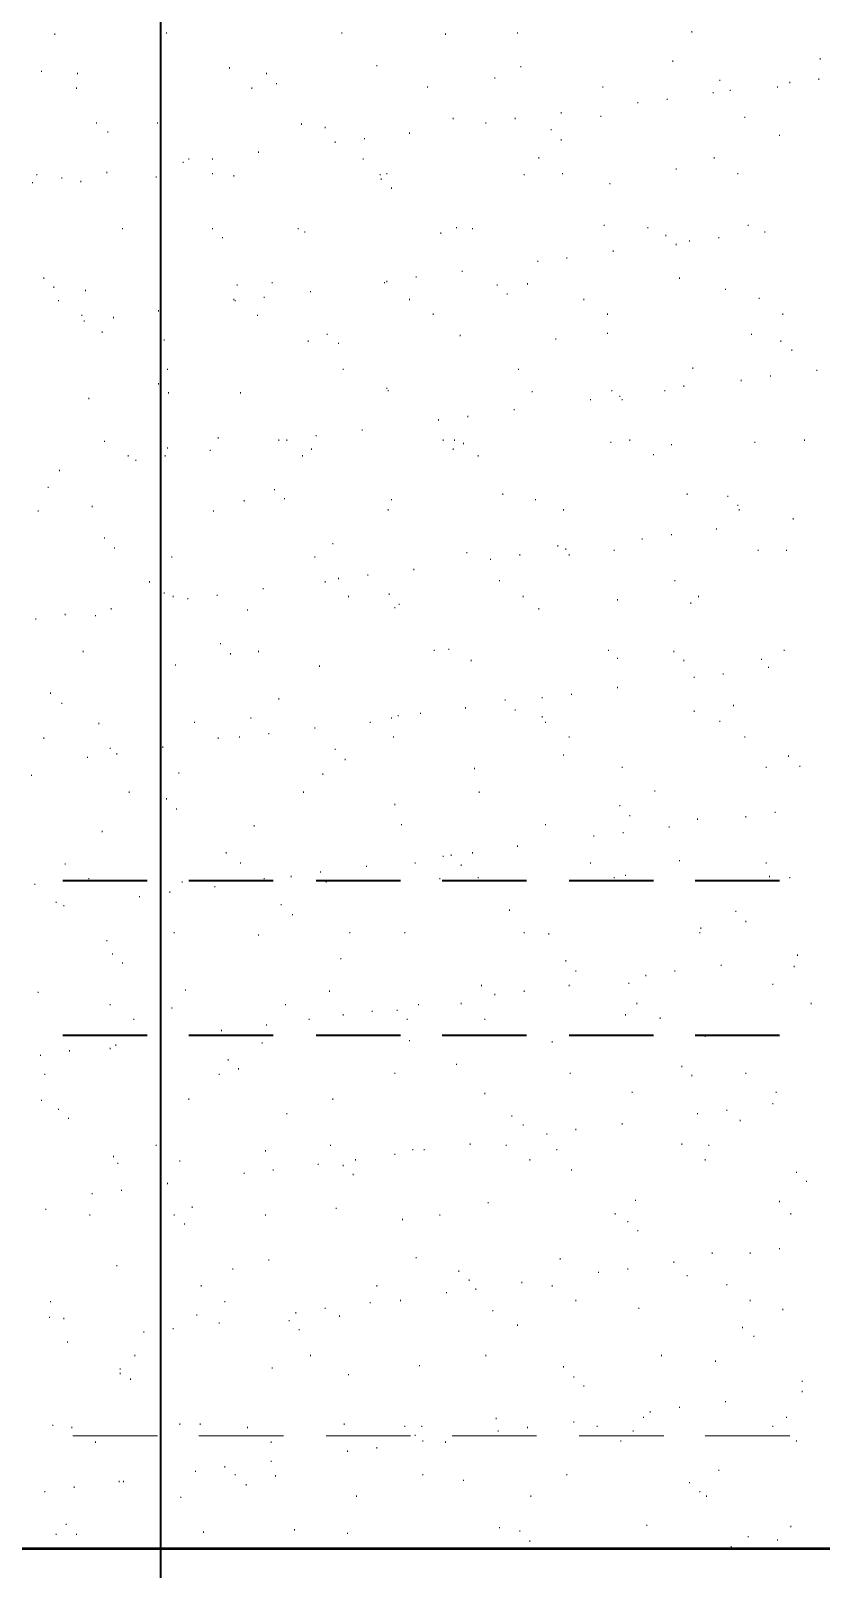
# Model space of a CAD drawing. Header units: inches. Extents: x 5 to 516, y -193 to 129.
# Drawn here: x 56.714 to 59.055, y -88.011 to -83.451 of the extents above; entities that cross this region are included whole.
import ezdxf

# ---------------------------------------------------------------- set-up
doc = ezdxf.new("R2010")
doc.units = ezdxf.units.IN
doc.header["$MEASUREMENT"] = 0
doc.layers.add('PDF4_Geometry', color=7, linetype='Continuous')

msp = doc.modelspace()

# ---------------------------------------------------------------- linework, layer by layer
at = {"layer": 'PDF4_Geometry', "lineweight": 35}
for points in [[(57.0987507, -100.0563172), (57.0987507, -77.7463161), (57.2020841, -77.739648), (57.3020841, -77.7196488)], [(56.8087523, -85.9696495), (57.0587524, -85.9696495)], [(57.1820841, -85.9696495), (57.4320841, -85.9696495)], [(57.5587524, -85.9696495), (57.8087524, -85.9696495)], [(57.9320841, -85.9696495), (58.1820841, -85.9696495)], [(58.3087525, -85.9696495), (58.5587525, -85.9696495)], [(58.6820842, -85.9696495), (58.9320842, -85.9696495)], [(57.0587524, -86.4296512), (56.8087523, -86.4296512)], [(57.4320841, -86.4296512), (57.1820841, -86.4296512)], [(57.8087524, -86.4296512), (57.5587524, -86.4296512)], [(58.1820841, -86.4296512), (57.9320841, -86.4296512)], [(58.5587525, -86.4296512), (58.3087525, -86.4296512)], [(58.9320842, -86.4296512), (58.6820842, -86.4296512)]]:
    msp.add_lwpolyline(points, dxfattribs=at)
at = {"layer": 'PDF4_Geometry', "lineweight": 15}
for points in [[(56.785425, -83.4629822), (56.785425, -83.4596491)], [(57.1154252, -83.4596491), (57.1154252, -83.4563156)], [(57.6354261, -83.4596491), (57.6354261, -83.4563156)], [(57.9420922, -83.4629822), (57.9420922, -83.4596491)], [(58.1554253, -83.4596491), (58.1554253, -83.4563156)], [(58.672093, -83.4563156), (58.672093, -83.4529825)], [(59.0520929, -83.5363158), (59.0520929, -83.5329824)], [(56.7454249, -83.5729825), (56.7454249, -83.569649)], [(56.8520924, -83.5796491), (56.8520924, -83.5763156)], [(57.3020928, -83.5629824), (57.3020928, -83.559649)], [(57.4120917, -83.5796491), (57.4120917, -83.5763156)], [(57.7387586, -83.5563156), (57.7387586, -83.5529824)], [(58.1654249, -83.559649), (58.1654249, -83.5563156)], [(58.6154253, -83.5429824), (58.6154253, -83.539649)], [(56.8487592, -83.6229823), (56.8487592, -83.6196492)], [(57.3687584, -83.6229823), (57.3687584, -83.6196492)], [(57.4420922, -83.6096492), (57.4420922, -83.6063157)], [(57.8887593, -83.6196492), (57.8887593, -83.6163155)], [(58.0887597, -83.5929823), (58.0887597, -83.5896491)], [(58.4087586, -83.6196492), (58.4087586, -83.6163155)], [(58.7554264, -83.5996491), (58.7554264, -83.5963157)], [(58.7854252, -83.6296492), (58.7854252, -83.6263155)], [(58.9254263, -83.6196492), (58.9254263, -83.6163155)], [(58.9620932, -83.6063157), (58.9620932, -83.6029823)], [(59.0487597, -83.5963157), (59.0487597, -83.5929823)], [(58.5120928, -83.6663156), (58.5120928, -83.6629824)], [(58.5987593, -83.6563156), (58.5987593, -83.6529824)], [(58.7354256, -83.6363155), (58.7354256, -83.6329824)], [(57.9654263, -83.7129825), (57.9654263, -83.7096489)], [(58.1487589, -83.7129825), (58.1487589, -83.7096489)], [(58.2854251, -83.6963157), (58.2854251, -83.6929825)], [(58.4020922, -83.7063157), (58.4020922, -83.7029825)], [(58.8287584, -83.7096489), (58.8287584, -83.7063157)], [(56.9087585, -83.7263157), (56.9087585, -83.7229825)], [(56.9420921, -83.7529826), (56.9420921, -83.7496489)], [(57.0887596, -83.7263157), (57.0887596, -83.7229825)], [(57.5154259, -83.7296489), (57.5154259, -83.7263157)], [(57.5854247, -83.7396489), (57.5854247, -83.7363157)], [(57.8354248, -83.7563158), (57.8354248, -83.7529826)], [(58.0620924, -83.7263157), (58.0620924, -83.7229825)], [(58.2554263, -83.7463158), (58.2554263, -83.7429825)], [(58.9320927, -83.7629826), (58.9320927, -83.7596489)], [(57.3887593, -83.8129823), (57.3887593, -83.8096491)], [(57.6154252, -83.7829822), (57.6154252, -83.779649)], [(57.7020917, -83.7729822), (57.7020917, -83.769649)], [(58.2854251, -83.7763158), (58.2854251, -83.7729822)], [(57.1654249, -83.8429823), (57.1654249, -83.8396491)], [(57.1820925, -83.8329823), (57.1820925, -83.8296491)], [(57.2520914, -83.8329823), (57.2520914, -83.8296491)], [(57.6987586, -83.8329823), (57.6987586, -83.8296491)], [(58.2187595, -83.8296491), (58.2187595, -83.8263159)], [(58.7387587, -83.8296491), (58.7387587, -83.8263159)], [(56.7187594, -83.9029824), (56.7187594, -83.8996492)], [(56.7320922, -83.8796492), (56.7320922, -83.8763156)], [(56.8054259, -83.8896492), (56.8054259, -83.8863156)], [(56.862092, -83.8996492), (56.862092, -83.8963156)], [(56.9387589, -83.8729823), (56.9387589, -83.8696492)], [(57.0854247, -83.8863156), (57.0854247, -83.8829824)], [(57.2520914, -83.8763156), (57.2520914, -83.8729823)], [(57.3154255, -83.8829824), (57.3154255, -83.8796492)], [(57.7487582, -83.8796492), (57.7487582, -83.8763156)], [(57.7520914, -83.8929824), (57.7520914, -83.8896492)], [(57.7687591, -83.8763156), (57.7687591, -83.8729823)], [(58.1754262, -83.8796492), (58.1754262, -83.8763156)], [(58.2887583, -83.8763156), (58.2887583, -83.8729823)], [(58.4287595, -83.9063156), (58.4287595, -83.9029824)], [(58.6254249, -83.8629823), (58.6254249, -83.8596492)], [(58.8087593, -83.8763156), (58.8087593, -83.8729823)], [(57.7820919, -83.9196492), (57.7820919, -83.9163156)], [(56.9854254, -84.039649), (56.9854254, -84.0363159)], [(57.2520914, -84.039649), (57.2520914, -84.0363159)], [(57.5054263, -84.039649), (57.5054263, -84.0363159)], [(57.9754259, -84.0363159), (57.9754259, -84.0329822)], [(58.0220923, -84.039649), (58.0220923, -84.0363159)], [(58.4120917, -84.029649), (58.4120917, -84.0263159)], [(58.5420916, -84.0363159), (58.5420916, -84.0329822)], [(58.8387597, -84.029649), (58.8387597, -84.0263159)], [(57.0987592, -84.0496491), (57.0987592, -84.0463159)], [(57.2820919, -84.0663159), (57.2820919, -84.0629823)], [(57.5254255, -84.0496491), (57.5254255, -84.0463159)], [(57.9287594, -84.0529822), (57.9287594, -84.0496491)], [(58.5954262, -84.0596491), (58.5954262, -84.0563159)], [(58.6254249, -84.0863159), (58.6254249, -84.0829823)], [(58.665425, -84.0763159), (58.665425, -84.0729823)], [(58.7520915, -84.0663159), (58.7520915, -84.0629823)], [(58.8887594, -84.0496491), (58.8887594, -84.0463159)], [(58.3020928, -84.1263156), (58.3020928, -84.1229824)], [(58.438759, -84.1063155), (58.438759, -84.1029824)], [(57.9920919, -84.1663156), (57.9920919, -84.1629825)], [(58.2154263, -84.1363156), (58.2154263, -84.1329824)], [(56.7520913, -84.1863157), (56.7520913, -84.1829825)], [(56.7820918, -84.2129825), (56.7820918, -84.2096489)], [(56.8754248, -84.2229825), (56.8754248, -84.2196489)], [(57.3254252, -84.2063157), (57.3254252, -84.2029825)], [(57.4287594, -84.1996489), (57.4287594, -84.1963157)], [(57.5420915, -84.2263158), (57.5420915, -84.2229825)], [(57.7620928, -84.1996489), (57.7620928, -84.1963157)], [(57.7687591, -84.1963157), (57.7687591, -84.1929825)], [(57.8554256, -84.1829825), (57.8554256, -84.1796493)], [(58.0954261, -84.2063157), (58.0954261, -84.2029825)], [(58.1854258, -84.2029825), (58.1854258, -84.1996489)], [(58.6354262, -84.1863157), (58.6354262, -84.1829825)], [(58.7720924, -84.2196489), (58.7720924, -84.2163158)], [(56.7954263, -84.2529826), (56.7954263, -84.249649)], [(57.3154255, -84.249649), (57.3154255, -84.2463158)], [(57.3187588, -84.2529826), (57.3187588, -84.249649)], [(57.4054253, -84.2429826), (57.4054253, -84.239649)], [(57.8354248, -84.249649), (57.8354248, -84.2463158)], [(58.1254249, -84.2329826), (58.1254249, -84.229649)], [(58.3520925, -84.249649), (58.3520925, -84.2463158)], [(58.8720917, -84.2463158), (58.8720917, -84.2429826)], [(56.8654252, -84.2963159), (56.8654252, -84.2929823)], [(56.8720916, -84.3129823), (56.8720916, -84.3096491)], [(56.9587581, -84.3029823), (56.9587581, -84.2996491)], [(57.0920928, -84.2829823), (57.0920928, -84.279649)], [(57.3854261, -84.2963159), (57.3854261, -84.2929823)], [(57.9054253, -84.2929823), (57.9054253, -84.289649)], [(58.422093, -84.2929823), (58.422093, -84.289649)], [(58.9420923, -84.2929823), (58.9420923, -84.289649)], [(56.9254261, -84.346316), (56.9254261, -84.3429823)], [(57.5920928, -84.3529824), (57.5920928, -84.3496492)], [(57.9854255, -84.3563155), (57.9854255, -84.3529824)], [(58.422093, -84.3496492), (58.422093, -84.346316)], [(58.8487593, -84.3529824), (58.8487593, -84.3496492)], [(57.1087588, -84.3696492), (57.1087588, -84.3663156)], [(57.5354251, -84.3729824), (57.5354251, -84.3696492)], [(57.6254249, -84.3796492), (57.6254249, -84.3763156)], [(58.2687592, -84.3663156), (58.2687592, -84.3629824)], [(58.9354259, -84.3729824), (58.9354259, -84.3696492)], [(58.9687596, -84.3996493), (58.9687596, -84.3963157)], [(58.6754263, -84.4529826), (58.6754263, -84.4496489)], [(57.0920928, -84.499649), (57.0920928, -84.4963158)], [(57.1187584, -84.4563157), (57.1187584, -84.4529826)], [(57.6387593, -84.4563157), (57.6387593, -84.4529826)], [(58.1587586, -84.4563157), (58.1587586, -84.4529826)], [(58.8187589, -84.489649), (58.8187589, -84.4863158)], [(58.9054254, -84.4763158), (58.9054254, -84.4729826)], [(59.0420916, -84.4596489), (59.0420916, -84.4563157)], [(56.8854261, -84.5429823), (56.8854261, -84.5396491)], [(57.1220916, -84.5263159), (57.1220916, -84.5229822)], [(57.3354247, -84.5263159), (57.3354247, -84.5229822)], [(57.7687591, -84.5129827), (57.7687591, -84.509649)], [(57.7720923, -84.5196491), (57.7720923, -84.5163158)], [(58.1987586, -84.5229822), (58.1987586, -84.5196491)], [(58.4354259, -84.5196491), (58.4354259, -84.5163158)], [(58.4587583, -84.5363159), (58.4587583, -84.5329823)], [(58.5920929, -84.5196491), (58.5920929, -84.5163158)], [(58.648759, -84.5063158), (58.648759, -84.5029826)], [(58.1454257, -84.5763159), (58.1454257, -84.5729823)], [(58.3720917, -84.5463159), (58.3720917, -84.5429823)], [(58.4654263, -84.5463159), (58.4654263, -84.5429823)], [(57.6954254, -84.6363156), (57.6954254, -84.6329825)], [(57.922093, -84.6063156), (57.922093, -84.6029824)], [(58.0087595, -84.596316), (58.0087595, -84.5929823)], [(56.9320925, -84.6696493), (56.9320925, -84.6663157)], [(57.2687591, -84.6596493), (57.2687591, -84.6563157)], [(57.4487586, -84.6663157), (57.4487586, -84.6629825)], [(57.4720926, -84.6663157), (57.4720926, -84.6629825)], [(57.5587592, -84.6529825), (57.5587592, -84.6496493)], [(57.9354258, -84.6663157), (57.9354258, -84.6629825)], [(57.9687595, -84.6663157), (57.9687595, -84.6629825)], [(57.995425, -84.6763157), (57.995425, -84.6729825)], [(58.4320926, -84.6729825), (58.4320926, -84.6696493)], [(58.4887587, -84.6663157), (58.4887587, -84.6629825)], [(58.6120921, -84.6796493), (58.6120921, -84.6763157)], [(58.8587589, -84.6729825), (58.8587589, -84.6696493)], [(59.0054264, -84.6663157), (59.0054264, -84.6629825)], [(57.0020914, -84.7129826), (57.0020914, -84.709649)], [(57.0254255, -84.7263158), (57.0254255, -84.7229826)], [(57.112092, -84.7129826), (57.112092, -84.709649)], [(57.1187584, -84.6896489), (57.1187584, -84.6863157)], [(57.245425, -84.6963157), (57.245425, -84.6929826)], [(57.5187591, -84.7129826), (57.5187591, -84.709649)], [(57.5454264, -84.6929826), (57.5454264, -84.6896489)], [(57.9654263, -84.6929826), (57.9654263, -84.6896489)], [(58.0387583, -84.7129826), (58.0387583, -84.709649)], [(58.5587593, -84.709649), (58.5587593, -84.7063157)], [(56.7987595, -84.7563159), (56.7987595, -84.7529826)], [(56.7654258, -84.8063159), (56.7654258, -84.8029823)], [(57.4354258, -84.8129824), (57.4354258, -84.8096491)], [(56.8954256, -84.8629824), (56.8954256, -84.8596493)], [(57.3454261, -84.846316), (57.3454261, -84.8429824)], [(57.4654262, -84.8396492), (57.4654262, -84.836316)], [(57.7820919, -84.8429824), (57.7820919, -84.8396492)], [(58.1120921, -84.826316), (58.1120921, -84.8229824)], [(58.2087582, -84.8429824), (58.2087582, -84.8396492)], [(58.6587586, -84.826316), (58.6587586, -84.8229824)], [(58.7787588, -84.8329824), (58.7787588, -84.8296492)], [(58.8087593, -84.8596493), (58.8087593, -84.8563156)], [(56.7354254, -84.8763156), (56.7354254, -84.8729824)], [(57.2554263, -84.8763156), (57.2554263, -84.8729824)], [(57.7720923, -84.8729824), (57.7720923, -84.8696493)], [(58.2920916, -84.8729824), (58.2920916, -84.8696493)], [(58.8120924, -84.8729824), (58.8120924, -84.8696493)], [(58.9720927, -84.8996493), (58.9720927, -84.8963157)], [(58.6120921, -84.9463158), (58.6120921, -84.9429826)], [(58.7454251, -84.9296494), (58.7454251, -84.9263157)], [(56.9320925, -84.9563158), (56.9320925, -84.9529826)], [(56.962093, -84.9863158), (56.962093, -84.9829826)], [(57.6087588, -84.9729826), (57.6087588, -84.969649)], [(58.0054263, -84.999649), (58.0054263, -84.9963159)], [(58.2754256, -84.979649), (58.2754256, -84.9763158)], [(58.2987596, -84.989649), (58.2987596, -84.9863158)], [(58.4420922, -84.9929826), (58.4420922, -84.989649)], [(58.5254256, -84.959649), (58.5254256, -84.9563158)], [(58.8687585, -84.9929826), (58.8687585, -84.989649)], [(58.9520918, -84.9929826), (58.9520918, -84.989649)], [(57.1320929, -85.0129827), (57.1320929, -85.009649)], [(57.555426, -85.0129827), (57.555426, -85.009649)], [(58.0754252, -85.0196491), (58.0754252, -85.0163159)], [(58.1620917, -85.0063159), (58.1620917, -85.0029827)], [(58.3087592, -85.0063159), (58.3087592, -85.0029827)], [(57.0654255, -85.086316), (57.0654255, -85.0829824)], [(57.5854247, -85.086316), (57.5854247, -85.0829824)], [(57.6254249, -85.076316), (57.6254249, -85.0729824)], [(57.7120931, -85.066316), (57.7120931, -85.0629824)], [(57.8487593, -85.0496492), (57.8487593, -85.0463159)], [(58.1020925, -85.0829824), (58.1020925, -85.0796492)], [(58.6220917, -85.0829824), (58.6220917, -85.0796492)], [(57.1087588, -85.1196493), (57.1087588, -85.1163157)], [(57.1354261, -85.1296493), (57.1354261, -85.1263157)], [(57.1787594, -85.1363157), (57.1787594, -85.1329825)], [(57.2654259, -85.1263157), (57.2654259, -85.1229824)], [(57.4020921, -85.1063156), (57.4020921, -85.1029824)], [(57.6554253, -85.1296493), (57.6554253, -85.1263157)], [(57.7754255, -85.1229824), (57.7754255, -85.1196493)], [(58.172093, -85.1296493), (58.172093, -85.1263157)], [(58.6920923, -85.1296493), (58.6920923, -85.1263157)], [(56.8154255, -85.1829826), (56.8154255, -85.1796494)], [(56.9520917, -85.1663157), (56.9520917, -85.1629826)], [(57.3554256, -85.1696493), (57.3554256, -85.1663157)], [(57.7920915, -85.1629826), (57.7920915, -85.1596493)], [(57.805426, -85.1529825), (57.805426, -85.1496493)], [(58.2187595, -85.1663157), (58.2187595, -85.1629826)], [(58.4520918, -85.1396493), (58.4520918, -85.1363157)], [(58.6687582, -85.1496493), (58.6687582, -85.1463157)], [(56.7287589, -85.1963158), (56.7287589, -85.1929826)], [(56.9054252, -85.1863158), (56.9054252, -85.1829826)], [(57.2754255, -85.2696491), (57.2754255, -85.2663159)], [(56.8687583, -85.2929823), (56.8687583, -85.2896491)], [(57.3054259, -85.2996492), (57.3054259, -85.296316)], [(57.3887593, -85.2929823), (57.3887593, -85.2896491)], [(57.9087585, -85.2896491), (57.9087585, -85.286316)], [(57.9520918, -85.286316), (57.9520918, -85.2829823)], [(58.0187592, -85.3196492), (58.0187592, -85.316316)], [(58.4254262, -85.2896491), (58.4254262, -85.286316)], [(58.4520918, -85.3129824), (58.4520918, -85.3096492)], [(58.6187585, -85.2929823), (58.6187585, -85.2896491)], [(58.648759, -85.3196492), (58.648759, -85.316316)], [(58.8787598, -85.316316), (58.8787598, -85.3129824)], [(58.9454255, -85.2896491), (58.9454255, -85.286316)], [(57.1420925, -85.3329824), (57.1420925, -85.3296492)], [(57.5687588, -85.336316), (57.5687588, -85.3329824)], [(58.765426, -85.3596493), (58.765426, -85.3563156)], [(58.898759, -85.3396492), (58.898759, -85.336316)], [(58.4520918, -85.3996493), (58.4520918, -85.3963157)], [(58.6787595, -85.3696493), (58.6787595, -85.3663157)], [(56.7720922, -85.4163157), (56.7720922, -85.4129826)], [(56.8054259, -85.4463158), (56.8054259, -85.4429826)], [(57.4487586, -85.4329826), (57.4487586, -85.4296494)], [(58.1187584, -85.4363158), (58.1187584, -85.4329826)], [(58.2287591, -85.4296494), (58.2287591, -85.4263157)], [(58.3154256, -85.4196494), (58.3154256, -85.4163157)], [(58.7954265, -85.4529826), (58.7954265, -85.449649)], [(57.1987585, -85.5029827), (57.1987585, -85.4996491)], [(57.3654252, -85.4896491), (57.3654252, -85.4863159)], [(57.7187595, -85.5029827), (57.7187595, -85.4996491)], [(57.7820919, -85.4896491), (57.7820919, -85.4863159)], [(57.8020928, -85.4829827), (57.8020928, -85.4796491)], [(57.8687584, -85.4763159), (57.8687584, -85.4729826)], [(58.0020914, -85.459649), (58.0020914, -85.4563158)], [(58.1487589, -85.4663159), (58.1487589, -85.4629826)], [(58.2287591, -85.4863159), (58.2287591, -85.4829827)], [(58.2387587, -85.5029827), (58.2387587, -85.4996491)], [(58.6787595, -85.469649), (58.6787595, -85.4663159)], [(58.7554264, -85.4996491), (58.7554264, -85.4963159)], [(56.9154248, -85.5063159), (56.9154248, -85.5029827)], [(57.3320915, -85.546316), (57.3320915, -85.5429824)], [(57.4187581, -85.536316), (57.4187581, -85.5329824)], [(57.555426, -85.5196491), (57.555426, -85.5163159)], [(57.7887583, -85.546316), (57.7887583, -85.5429824)], [(58.3087592, -85.546316), (58.3087592, -85.5429824)], [(58.8287584, -85.546316), (58.8287584, -85.5429824)], [(56.7520913, -85.5496492), (56.7520913, -85.546316)], [(56.9487585, -85.5796493), (56.9487585, -85.576316)], [(57.1054256, -85.576316), (57.1054256, -85.5729824)], [(57.2687591, -85.5496492), (57.2687591, -85.546316)], [(57.6154252, -85.5829824), (57.6154252, -85.5796493)], [(56.8820928, -85.6063156), (56.8820928, -85.6029825)], [(56.9687594, -85.5963161), (56.9687594, -85.5929824)], [(57.6454257, -85.6129825), (57.6454257, -85.6096493)], [(58.0287587, -85.6396493), (58.0287587, -85.6363157)], [(58.2920916, -85.5996493), (58.2920916, -85.5963161)], [(58.4654263, -85.6363157), (58.4654263, -85.6329825)], [(58.8920926, -85.6363157), (58.8920926, -85.6329825)], [(58.9587583, -85.6029825), (58.9587583, -85.5996493)], [(58.992092, -85.6329825), (58.992092, -85.6296493)], [(56.7154262, -85.6596494), (56.7154262, -85.6563158)], [(57.1520921, -85.6529825), (57.1520921, -85.6496494)], [(57.5787583, -85.6563158), (57.5787583, -85.6529825)], [(57.0054262, -85.709649), (57.0054262, -85.7063158)], [(57.1154252, -85.7296491), (57.1154252, -85.7263159)], [(57.5220923, -85.709649), (57.5220923, -85.7063158)], [(58.0420916, -85.709649), (58.0420916, -85.7063158)], [(58.5620924, -85.7063158), (58.5620924, -85.7029827)], [(57.1454256, -85.7596491), (57.1454256, -85.7563159)], [(57.7920915, -85.7463159), (57.7920915, -85.7429827)], [(58.4587583, -85.7496491), (58.4587583, -85.7463159)], [(58.9187582, -85.7696492), (58.9187582, -85.7663159)], [(57.3754248, -85.8096492), (57.3754248, -85.806316)], [(57.8120924, -85.806316), (57.8120924, -85.8029824)], [(58.2387587, -85.806316), (58.2387587, -85.8029824)], [(58.4887587, -85.7796492), (58.4887587, -85.776316)], [(58.6054257, -85.8129824), (58.6054257, -85.8096492)], [(58.688759, -85.7896492), (58.688759, -85.786316)], [(58.8320917, -85.7829824), (58.8320917, -85.7796492)], [(56.9254261, -85.826316), (56.9254261, -85.8229824)], [(58.382093, -85.8396493), (58.382093, -85.8363161)], [(58.4687595, -85.8296493), (58.4687595, -85.826316)], [(57.2920915, -85.8896493), (57.2920915, -85.8863157)], [(57.9354258, -85.8996494), (57.9354258, -85.8963158)], [(57.9587582, -85.8963158), (57.9587582, -85.8929826)], [(58.0220923, -85.8896493), (58.0220923, -85.8863157)], [(58.1554253, -85.8696493), (58.1554253, -85.8663157)], [(58.6354262, -85.9129826), (58.6354262, -85.9096494)], [(56.8154255, -85.9229826), (56.8154255, -85.9196494)], [(57.3354247, -85.9196494), (57.3354247, -85.9163158)], [(57.572092, -85.9463158), (57.572092, -85.9429827)], [(57.7087582, -85.9296494), (57.7087582, -85.9263158)], [(57.8520925, -85.9196494), (57.8520925, -85.9163158)], [(57.9887587, -85.9263158), (57.9887587, -85.9229826)], [(58.3720917, -85.9196494), (58.3720917, -85.9163158)], [(58.4754259, -85.9563158), (58.4754259, -85.9529827)], [(58.8920926, -85.9196494), (58.8920926, -85.9163158)], [(56.7254258, -85.9829827), (56.7254258, -85.9796491)], [(56.8854261, -85.9663159), (56.8854261, -85.9629827)], [(57.1620916, -85.9763159), (57.1620916, -85.9729827)], [(57.2587595, -85.9896491), (57.2587595, -85.9863159)], [(57.4054253, -85.9663159), (57.4054253, -85.9629827)], [(57.4854255, -85.9596491), (57.4854255, -85.9563158)], [(57.5887596, -85.9763159), (57.5887596, -85.9729827)], [(57.9254262, -85.9663159), (57.9254262, -85.9629827)], [(58.0387583, -85.9629827), (58.0387583, -85.9596491)], [(58.4420922, -85.9629827), (58.4420922, -85.9596491)], [(58.9020922, -85.9596491), (58.9020922, -85.9563158)], [(58.9620932, -85.9629827), (58.9620932, -85.9596491)], [(56.7887582, -86.036316), (56.7887582, -86.0329824)], [(56.8120923, -86.046316), (56.8120923, -86.0429824)], [(57.035425, -86.0196492), (57.035425, -86.016316)], [(57.1254248, -86.006316), (57.1254248, -86.0029827)], [(57.4554249, -86.0429824), (57.4554249, -86.0396492)], [(57.4887586, -86.0729825), (57.4887586, -86.0696492)], [(58.1320929, -86.0596492), (58.1320929, -86.056316)], [(58.8020929, -86.0629825), (58.8020929, -86.0596492)], [(58.8320917, -86.0929825), (58.8320917, -86.0896493)], [(57.1387593, -86.1263157), (57.1387593, -86.1229825)], [(57.3887593, -86.1329826), (57.3887593, -86.1296494)], [(57.6587585, -86.1263157), (57.6587585, -86.1229825)], [(57.822092, -86.1263157), (57.822092, -86.1229825)], [(58.1754262, -86.1263157), (58.1754262, -86.1229825)], [(58.2487583, -86.1296494), (58.2487583, -86.1263157)], [(58.6954254, -86.1263157), (58.6954254, -86.1229825)], [(58.6987587, -86.1129825), (58.6987587, -86.1096494)], [(56.9387589, -86.1496494), (56.9387589, -86.1463158)], [(56.9554249, -86.189649), (56.9554249, -86.1863159)], [(56.9854254, -86.2163159), (56.9854254, -86.2129827)], [(57.6320929, -86.2029827), (57.6320929, -86.1996491)], [(58.2987596, -86.2096491), (58.2987596, -86.2063159)], [(58.7587596, -86.2229827), (58.7587596, -86.2196491)], [(58.975426, -86.2263159), (58.975426, -86.2229827)], [(58.9854256, -86.1929827), (58.9854256, -86.189649)], [(58.3287584, -86.2396491), (58.3287584, -86.2363159)], [(58.4854255, -86.276316), (58.4854255, -86.2729824)], [(58.5354251, -86.2529828), (58.5354251, -86.2496491)], [(58.6220917, -86.2396491), (58.6220917, -86.2363159)], [(56.7354254, -86.3029824), (56.7354254, -86.2996493)], [(57.1720929, -86.296316), (57.1720929, -86.2929824)], [(57.5987592, -86.2996493), (57.5987592, -86.296316)], [(58.0487596, -86.2829824), (58.0487596, -86.2796492)], [(58.0887597, -86.3096493), (58.0887597, -86.306316)], [(58.1754262, -86.2996493), (58.1754262, -86.296316)], [(58.3087592, -86.2829824), (58.3087592, -86.2796492)], [(58.9120918, -86.2796492), (58.9120918, -86.276316)], [(56.9487585, -86.3396493), (56.9487585, -86.3363161)], [(57.1320929, -86.3496493), (57.1320929, -86.3463161)], [(57.4687594, -86.3396493), (57.4687594, -86.3363161)], [(57.6387593, -86.3696494), (57.6387593, -86.3663158)], [(57.7254259, -86.3596494), (57.7254259, -86.3563157)], [(57.7987596, -86.3563157), (57.7987596, -86.3529825)], [(57.862092, -86.3396493), (57.862092, -86.3363161)], [(57.9887587, -86.3363161), (57.9887587, -86.3329825)], [(58.4754259, -86.3696494), (58.4754259, -86.3663158)], [(58.5087596, -86.3363161), (58.5087596, -86.3329825)], [(59.0254256, -86.3363161), (59.0254256, -86.3329825)], [(57.0187591, -86.3829826), (57.0187591, -86.3796494)], [(57.4120917, -86.3996494), (57.4120917, -86.3963158)], [(57.5387583, -86.3829826), (57.5387583, -86.3796494)], [(57.8287584, -86.3829826), (57.8287584, -86.3796494)], [(58.0587592, -86.3829826), (58.0587592, -86.3796494)], [(58.5787584, -86.3796494), (58.5787584, -86.3763158)], [(56.9654262, -86.4596491), (56.9654262, -86.4563159)], [(57.1920921, -86.4296495), (57.1920921, -86.4263158)], [(57.2787587, -86.4163158), (57.2787587, -86.4129827)], [(57.3987589, -86.4529827), (57.3987589, -86.4496491)], [(57.8354248, -86.4463159), (57.8354248, -86.4429827)], [(58.2587596, -86.4496491), (58.2587596, -86.4463159)], [(58.7120932, -86.4329827), (58.7120932, -86.4296495)], [(56.7420918, -86.4896492), (56.7420918, -86.4863159)], [(56.8287583, -86.4763159), (56.8287583, -86.4729827)], [(56.9487585, -86.4696491), (56.9487585, -86.4663159)], [(57.2987595, -86.5029828), (57.2987595, -86.4996492)], [(56.7554262, -86.5463161), (56.7554262, -86.5429824)], [(57.2720923, -86.5463161), (57.2720923, -86.5429824)], [(57.3287583, -86.5296492), (57.3287583, -86.5263161)], [(57.7920915, -86.5429824), (57.7920915, -86.5396492)], [(57.9754259, -86.516316), (57.9754259, -86.5129828)], [(58.3120924, -86.5429824), (58.3120924, -86.5396492)], [(58.6420926, -86.5229824), (58.6420926, -86.5196492)], [(58.672093, -86.5496493), (58.672093, -86.5463161)], [(58.8320917, -86.5429824), (58.8320917, -86.5396492)], [(56.7454249, -86.6229826), (56.7454249, -86.6196494)], [(57.1820925, -86.6196494), (57.1820925, -86.6163158)], [(57.6087588, -86.6196494), (57.6087588, -86.6163158)], [(58.0587592, -86.6029826), (58.0587592, -86.5996493)], [(58.4954251, -86.5996493), (58.4954251, -86.5963162)], [(58.9120918, -86.6329826), (58.9120918, -86.6296494)], [(58.9220931, -86.5996493), (58.9220931, -86.5963162)], [(56.7954263, -86.6496494), (56.7954263, -86.6463158)], [(56.8254251, -86.6763158), (56.8254251, -86.6729827)], [(57.4720926, -86.6629827), (57.4720926, -86.6596494)], [(58.1387593, -86.6696495), (58.1387593, -86.6663158)], [(58.688759, -86.6629827), (58.688759, -86.6596494)], [(58.7754256, -86.6529826), (58.7754256, -86.6496494)], [(58.8154257, -86.6829827), (58.8154257, -86.6796495)], [(58.172093, -86.6963159), (58.172093, -86.6929827)], [(58.2420919, -86.7229827), (58.2420919, -86.7196491)], [(58.3287584, -86.7096491), (58.3287584, -86.7063159)], [(58.4654263, -86.6929827), (58.4654263, -86.6896491)], [(57.0854247, -86.756316), (57.0854247, -86.7529828)], [(57.4087585, -86.7729824), (57.4087585, -86.7696492)], [(57.6020925, -86.756316), (57.6020925, -86.7529828)], [(57.8454261, -86.7696492), (57.8454261, -86.766316)], [(57.8787598, -86.7696492), (57.8787598, -86.766316)], [(58.0154259, -86.7529828), (58.0154259, -86.7496492)], [(58.1220917, -86.756316), (58.1220917, -86.7529828)], [(58.2720923, -86.7696492), (58.2720923, -86.766316)], [(58.6420926, -86.7529828), (58.6420926, -86.7496492)], [(58.7220927, -86.756316), (58.7220927, -86.7529828)], [(56.9587581, -86.7896492), (56.9587581, -86.7863161)], [(56.9720926, -86.8096493), (56.9720926, -86.8063161)], [(57.1554253, -86.8029825), (57.1554253, -86.7996493)], [(57.5654256, -86.8129825), (57.5654256, -86.8096493)], [(57.6387593, -86.8163161), (57.6387593, -86.8129825)], [(57.6754262, -86.7996493), (57.6754262, -86.7963161)], [(57.7920915, -86.7829825), (57.7920915, -86.7796492)], [(58.1920922, -86.7996493), (58.1920922, -86.7963161)], [(58.7120932, -86.7996493), (58.7120932, -86.7963161)], [(57.1187584, -86.8696494), (57.1187584, -86.8663158)], [(57.3454261, -86.8396494), (57.3454261, -86.8363161)], [(57.4320926, -86.8296494), (57.4320926, -86.8263161)], [(57.6687581, -86.8429825), (57.6687581, -86.8396494)], [(58.3154256, -86.8296494), (58.3154256, -86.8263161)], [(58.9820923, -86.8363161), (58.9820923, -86.8329825)], [(59.0120929, -86.8629826), (59.0120929, -86.8596494)], [(56.8954256, -86.8996495), (56.8954256, -86.8963159)], [(56.9820922, -86.8896494), (56.9820922, -86.8863158)], [(56.7587594, -86.9463159), (56.7587594, -86.9429828)], [(57.1920921, -86.9396491), (57.1920921, -86.9363159)], [(57.6187584, -86.9429828), (57.6187584, -86.9396491)], [(58.0687588, -86.9263159), (58.0687588, -86.9229827)], [(58.4454254, -86.9596491), (58.4454254, -86.9563159)], [(58.5054264, -86.9196495), (58.5054264, -86.9163159)], [(58.9320927, -86.9229827), (58.9320927, -86.9196495)], [(58.9654263, -86.9596491), (58.9654263, -86.9563159)], [(56.8887592, -86.9629828), (56.8887592, -86.9596491)], [(57.1387593, -86.9629828), (57.1387593, -86.9596491)], [(57.168758, -86.9896492), (57.168758, -86.986316)], [(57.4087585, -86.9629828), (57.4087585, -86.9596491)], [(57.8154256, -86.976316), (57.8154256, -86.9729828)], [(57.9254262, -86.9629828), (57.9254262, -86.9596491)], [(58.4820923, -86.9829828), (58.4820923, -86.9796492)], [(58.5120928, -87.0096492), (58.5120928, -87.006316)], [(57.4187581, -87.0963162), (57.4187581, -87.0929825)], [(57.8554256, -87.0896494), (57.8554256, -87.0863162)], [(58.282092, -87.0929825), (58.282092, -87.0896494)], [(58.7320923, -87.0763161), (58.7320923, -87.0729825)], [(58.8454262, -87.0763161), (58.8454262, -87.0729825)], [(58.9320927, -87.0629825), (58.9320927, -87.0596493)], [(56.9687594, -87.1129826), (56.9687594, -87.1096494)], [(57.3120923, -87.1229826), (57.3120923, -87.1196494)], [(57.9820923, -87.1296494), (57.9820923, -87.1263158)], [(58.3954257, -87.1329827), (58.3954257, -87.1296494)], [(58.4820923, -87.1229826), (58.4820923, -87.1196494)], [(58.6187585, -87.1029826), (58.6187585, -87.0996494)], [(58.6587586, -87.1429827), (58.6587586, -87.1396494)], [(57.2187594, -87.1729823), (57.2187594, -87.1696495)], [(57.7387586, -87.1729823), (57.7387586, -87.1696495)], [(58.0120928, -87.1563159), (58.0120928, -87.1529827)], [(58.0320919, -87.1829827), (58.0320919, -87.1796495)], [(58.1687581, -87.1629827), (58.1687581, -87.1596495)], [(58.2587596, -87.1729823), (58.2587596, -87.1696495)], [(58.7754256, -87.1696495), (58.7754256, -87.1663159)], [(56.7720922, -87.2196496), (56.7720922, -87.2163164)], [(57.2887583, -87.2196496), (57.2887583, -87.2163164)], [(57.7187595, -87.2229828), (57.7187595, -87.2196496)], [(57.8087592, -87.2163164), (57.8087592, -87.2129824)], [(57.9454254, -87.1929823), (57.9454254, -87.1896491)], [(58.3287584, -87.2163164), (58.3287584, -87.2129824)], [(58.8454262, -87.2163164), (58.8454262, -87.2129824)], [(56.7687591, -87.2663161), (56.7687591, -87.2629829)], [(56.8120923, -87.2696493), (56.8120923, -87.2663161)], [(57.2054249, -87.2596497), (57.2054249, -87.2563156)], [(57.478759, -87.2763157), (57.478759, -87.2729824)], [(57.4987582, -87.2529824), (57.4987582, -87.2496492)], [(57.5854247, -87.2396496), (57.5854247, -87.2363156)], [(57.6287597, -87.2629829), (57.6287597, -87.2596497)], [(58.0820916, -87.2463161), (58.0820916, -87.2429828)], [(58.515426, -87.2396496), (58.515426, -87.2363156)], [(58.9420923, -87.2429828), (58.9420923, -87.2396496)], [(57.0487595, -87.3096493), (57.0487595, -87.3063161)], [(57.1354261, -87.2996497), (57.1354261, -87.2963157)], [(57.2720923, -87.2829829), (57.2720923, -87.2796497)], [(57.5087595, -87.3029829), (57.5087595, -87.2996497)], [(58.1554253, -87.2896493), (58.1554253, -87.2863161)], [(58.8220921, -87.2963157), (58.8220921, -87.2929825)], [(58.8554257, -87.3229829), (58.8554257, -87.3196489)], [(56.8220919, -87.3396489), (56.8220919, -87.3363158)], [(57.0220922, -87.3796491), (57.0220922, -87.3763158)], [(57.4287594, -87.4163159), (57.4287594, -87.4129827)], [(57.5420915, -87.3796491), (57.5420915, -87.3763158)], [(57.8654253, -87.4096495), (57.8654253, -87.4063163)], [(58.0620924, -87.3796491), (58.0620924, -87.3763158)], [(58.2920916, -87.4129827), (58.2920916, -87.4096495)], [(58.5820916, -87.3796491), (58.5820916, -87.3763158)], [(58.7420919, -87.3963159), (58.7420919, -87.3929827)], [(56.978759, -87.4196491), (56.978759, -87.4163159)], [(56.978759, -87.4329827), (56.978759, -87.4296496)], [(57.0087595, -87.4496496), (57.0087595, -87.4463164)], [(57.6554253, -87.436316), (57.6554253, -87.4329827)], [(58.322092, -87.4429823), (58.322092, -87.4396491)], [(58.9987583, -87.456316), (58.9987583, -87.4529828)], [(58.3520925, -87.4696496), (58.3520925, -87.4663164)], [(58.9987583, -87.4863156), (58.9987583, -87.4829824)], [(58.5487596, -87.5463157), (58.5487596, -87.5429825)], [(58.6354262, -87.5329829), (58.6354262, -87.5296497)], [(58.7720924, -87.5163161), (58.7720924, -87.5129829)], [(56.7787586, -87.5863158), (56.7787586, -87.5829826)], [(56.8354247, -87.592983), (56.8354247, -87.589649)], [(57.1554253, -87.5829826), (57.1554253, -87.5796494)], [(57.2154262, -87.5829826), (57.2154262, -87.5796494)], [(57.3554256, -87.592983), (57.3554256, -87.589649)], [(57.6420925, -87.5829826), (57.6420925, -87.5796494)], [(57.822092, -87.589649), (57.822092, -87.5863158)], [(57.8720916, -87.589649), (57.8720916, -87.5863158)], [(58.0920929, -87.5663157), (58.0920929, -87.5629826)], [(58.1854258, -87.592983), (58.1854258, -87.589649)], [(58.322092, -87.5763162), (58.322092, -87.572983)], [(58.3920926, -87.589649), (58.3920926, -87.5863158)], [(58.5287588, -87.5629826), (58.5287588, -87.5596494)], [(58.9120918, -87.589649), (58.9120918, -87.5863158)], [(58.9520918, -87.5629826), (58.9520918, -87.5596494)], [(57.0887545, -87.6163171), (56.8387545, -87.6163171)], [(56.9054252, -87.6363163), (56.9054252, -87.6329831)], [(57.4620863, -87.6163171), (57.2120862, -87.6163171)], [(57.4254262, -87.6363163), (57.4254262, -87.6329831)], [(57.8387546, -87.6163171), (57.5887546, -87.6163171)], [(57.8520925, -87.6163162), (57.8520925, -87.6129831)], [(57.8754249, -87.6329831), (57.8754249, -87.6296491)], [(57.9420922, -87.6363163), (57.9420922, -87.6329831)], [(58.2120863, -87.6163171), (57.9620863, -87.6163171)], [(58.0987593, -87.6029826), (58.0987593, -87.5996494)], [(58.5887546, -87.6163171), (58.3387546, -87.6163171)], [(58.4620931, -87.6329831), (58.4620931, -87.6296491)], [(58.4987583, -87.6029826), (58.4987583, -87.5996494)], [(58.9620864, -87.6163171), (58.7120864, -87.6163171)], [(58.9820923, -87.6329831), (58.9820923, -87.6296491)], [(57.6520921, -87.6629828), (57.6520921, -87.6596495)], [(57.7387586, -87.6529823), (57.7387586, -87.6496491)], [(57.2020917, -87.7229828), (57.2020917, -87.7196496)], [(57.2887583, -87.7096492), (57.2887583, -87.706316)], [(57.3187588, -87.7329824), (57.3187588, -87.7296493)], [(57.4254262, -87.6929824), (57.4254262, -87.6896491)], [(57.4387589, -87.7363156), (57.4387589, -87.7329824)], [(57.8754249, -87.7329824), (57.8754249, -87.7296493)], [(58.3020928, -87.7329824), (58.3020928, -87.7296493)], [(58.7520915, -87.7196496), (58.7520915, -87.7163164)], [(56.7554262, -87.7829829), (56.7554262, -87.7796498)], [(56.8420928, -87.7696493), (56.8420928, -87.7663161)], [(56.9754258, -87.7529825), (56.9754258, -87.7496493)], [(56.9887586, -87.7529825), (56.9887586, -87.7496493)], [(57.3520924, -87.7629829), (57.3520924, -87.7596497)], [(57.995425, -87.7496493), (57.995425, -87.7463161)], [(58.665425, -87.7563156), (58.665425, -87.7529825)], [(58.6954254, -87.7829829), (58.6954254, -87.7796498)], [(57.1587585, -87.7996498), (57.1587585, -87.7963158)], [(57.6787594, -87.7963158), (57.6787594, -87.7929825)], [(58.1954254, -87.7963158), (58.1954254, -87.7929825)], [(58.7154263, -87.7963158), (58.7154263, -87.7929825)], [(56.7887582, -87.9096495), (56.7887582, -87.9063163)], [(56.8187587, -87.8796491), (56.8187587, -87.8763159)], [(56.8487592, -87.9096495), (56.8487592, -87.9063163)], [(57.2254258, -87.9029823), (57.2254258, -87.8996491)], [(57.495425, -87.8963159), (57.495425, -87.8929827)], [(57.6520921, -87.9063163), (57.6520921, -87.9029823)], [(58.1020925, -87.8896495), (58.1020925, -87.8863163)], [(58.1620917, -87.8996491), (58.1620917, -87.8963159)], [(58.5387584, -87.8829831), (58.5387584, -87.8796491)], [(58.8387597, -87.9163159), (58.8387597, -87.9129828)], [(58.9654263, -87.8863163), (58.9654263, -87.8829831)], [(58.1920922, -87.9296496), (58.1920922, -87.9263164)], [(58.7887584, -87.9463164), (58.7887584, -87.9429824)], [(58.9254263, -87.9263164), (58.9254263, -87.9229823)]]:
    msp.add_lwpolyline(points, dxfattribs=at)
at = {"layer": 'PDF4_Geometry', "lineweight": 50}
msp.add_lwpolyline([(76.215421, -87.9496505), (76.215421, -88.9496506), (24.1287503, -88.9496506), (24.1287503, -88.1163172), (23.9620836, -88.1163172), (23.9620836, -87.9496505)], close=True, dxfattribs=at)

doc.saveas('drawing.dxf')
